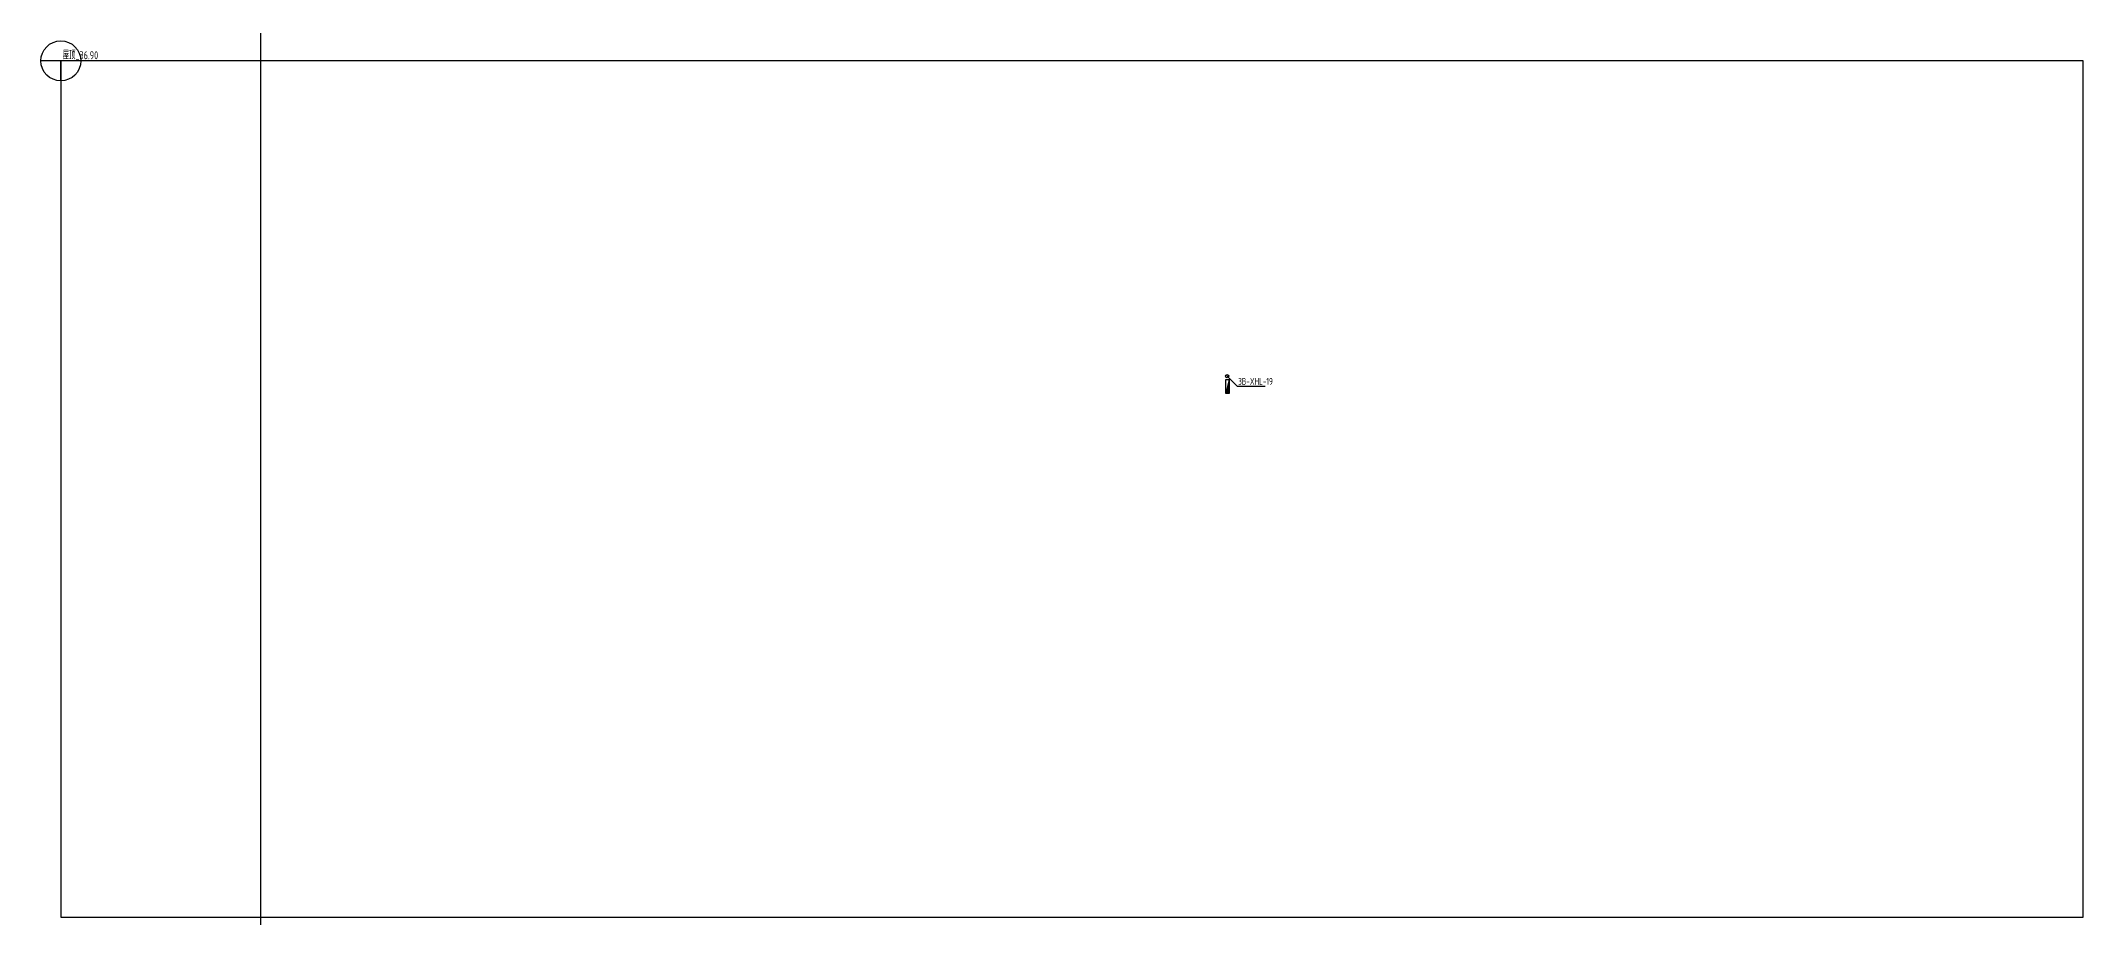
# Model space of a CAD drawing. Extents: x 403957 to 506045, y 100259 to 641020.
# Drawn here: x 403957 to 506045, y 597226 to 641020 of the extents above; entities that cross this region are included whole.
import ezdxf

# ---------------------------------------------------------------- set-up
doc = ezdxf.new("R2010")
doc.units = 0
doc.header["$LTSCALE"] = 1000
doc.layers.get('0').update_dxf_attribs({"linetype": 'CONTINUOUS'})
for name, color, linetype in [('DIM_消防', 3, 'CONTINUOUS'), ('EQUIP_消火栓', 7, 'CONTINUOUS'), ('S-Xh_注释', 3, 'CONTINUOUS'), ('VPIPE-消防', 1, 'CONTINUOUS')]:
    doc.layers.add(name, color=color, linetype=linetype)
doc.styles.add('_TWT_PIPEDN', font='GBENOR', dxfattribs={"width": 0.7, "height": 3.5, "bigfont": 'GBCBIG'})
doc.styles.add('_TWT_SERIAL', font='GBENOR', dxfattribs={"width": 0.7, "height": 3.5, "bigfont": 'GBCBIG'})

# ---------------------------------------------------------------- blocks, each defined once
blk = doc.blocks.new('Floorbase')
for p, q in [((0, 0), (-1000, 0)), ((0, -1000), (0, 0))]:
    blk.add_line(p, q)
blk.add_circle((0, 0), 1000)
at = {"style": '_TWT_PIPEDN', "width": 0.8}
blk.add_attdef('Elevation', (92, 81), '', height=400, dxfattribs=at)
blk = doc.blocks.new('$TwtSys$00000434')
for p, q in [((-0.5, 0.5), (-0.5, -0.5)), ((-0.5, -0.5), (0.5, 0.5)), ((0.5, 0.5), (-0.5, 0.5)), ((0.5, -0.5), (0.5, 0.5)), ((-0.5, -0.5), (0.5, -0.5))]:
    blk.add_line(p, q)
blk.add_solid([(0.5, -0.5), (0.5, 0.5), (-0.5, -0.5)])

msp = doc.modelspace()

# ---------------------------------------------------------------- linework, layer by layer
msp.add_xline((414957.1, 224920.9), (0, 1))
at = {"layer": 'DIM_消防'}
for p, q in [((463255.7, 624260.5), (463759.7, 623756.4)), ((463759.7, 623756.4), (465158.4, 623756.4))]:
    msp.add_line(p, q, dxfattribs=at)
at = {"layer": 'S-Xh_注释'}
msp.add_lwpolyline([(404957.1, 597225.6), (506045.1, 597225.6), (506045.1, 640020.5), (404957.1, 640020.5)], close=True, dxfattribs=at)
at = {"layer": 'VPIPE-消防'}
msp.add_circle((463255.7, 624260.5), 80, dxfattribs=at)

# ---------------------------------------------------------------- block references
at = {"layer": 'EQUIP_消火栓', "xscale": 700, "yscale": -160, "zscale": 700, "rotation": 270.0000000000001}
msp.add_blockref('$TwtSys$00000434', (463277.1, 623740.5), dxfattribs=at)
at = {"layer": 'S-Xh_注释', "color": 0}
msp.add_blockref('Floorbase', (404957.1, 640020.5), dxfattribs=at).add_auto_attribs({'Elevation': '屋顶_36.90'})

# ---------------------------------------------------------------- texts
at = {"layer": 'DIM_消防', "color": 7, "style": '_TWT_SERIAL', "width": 0.7}
msp.add_text('3B-XHL-19', height=350, dxfattribs=at).set_placement((463808, 623826.4))

doc.saveas('drawing.dxf')
